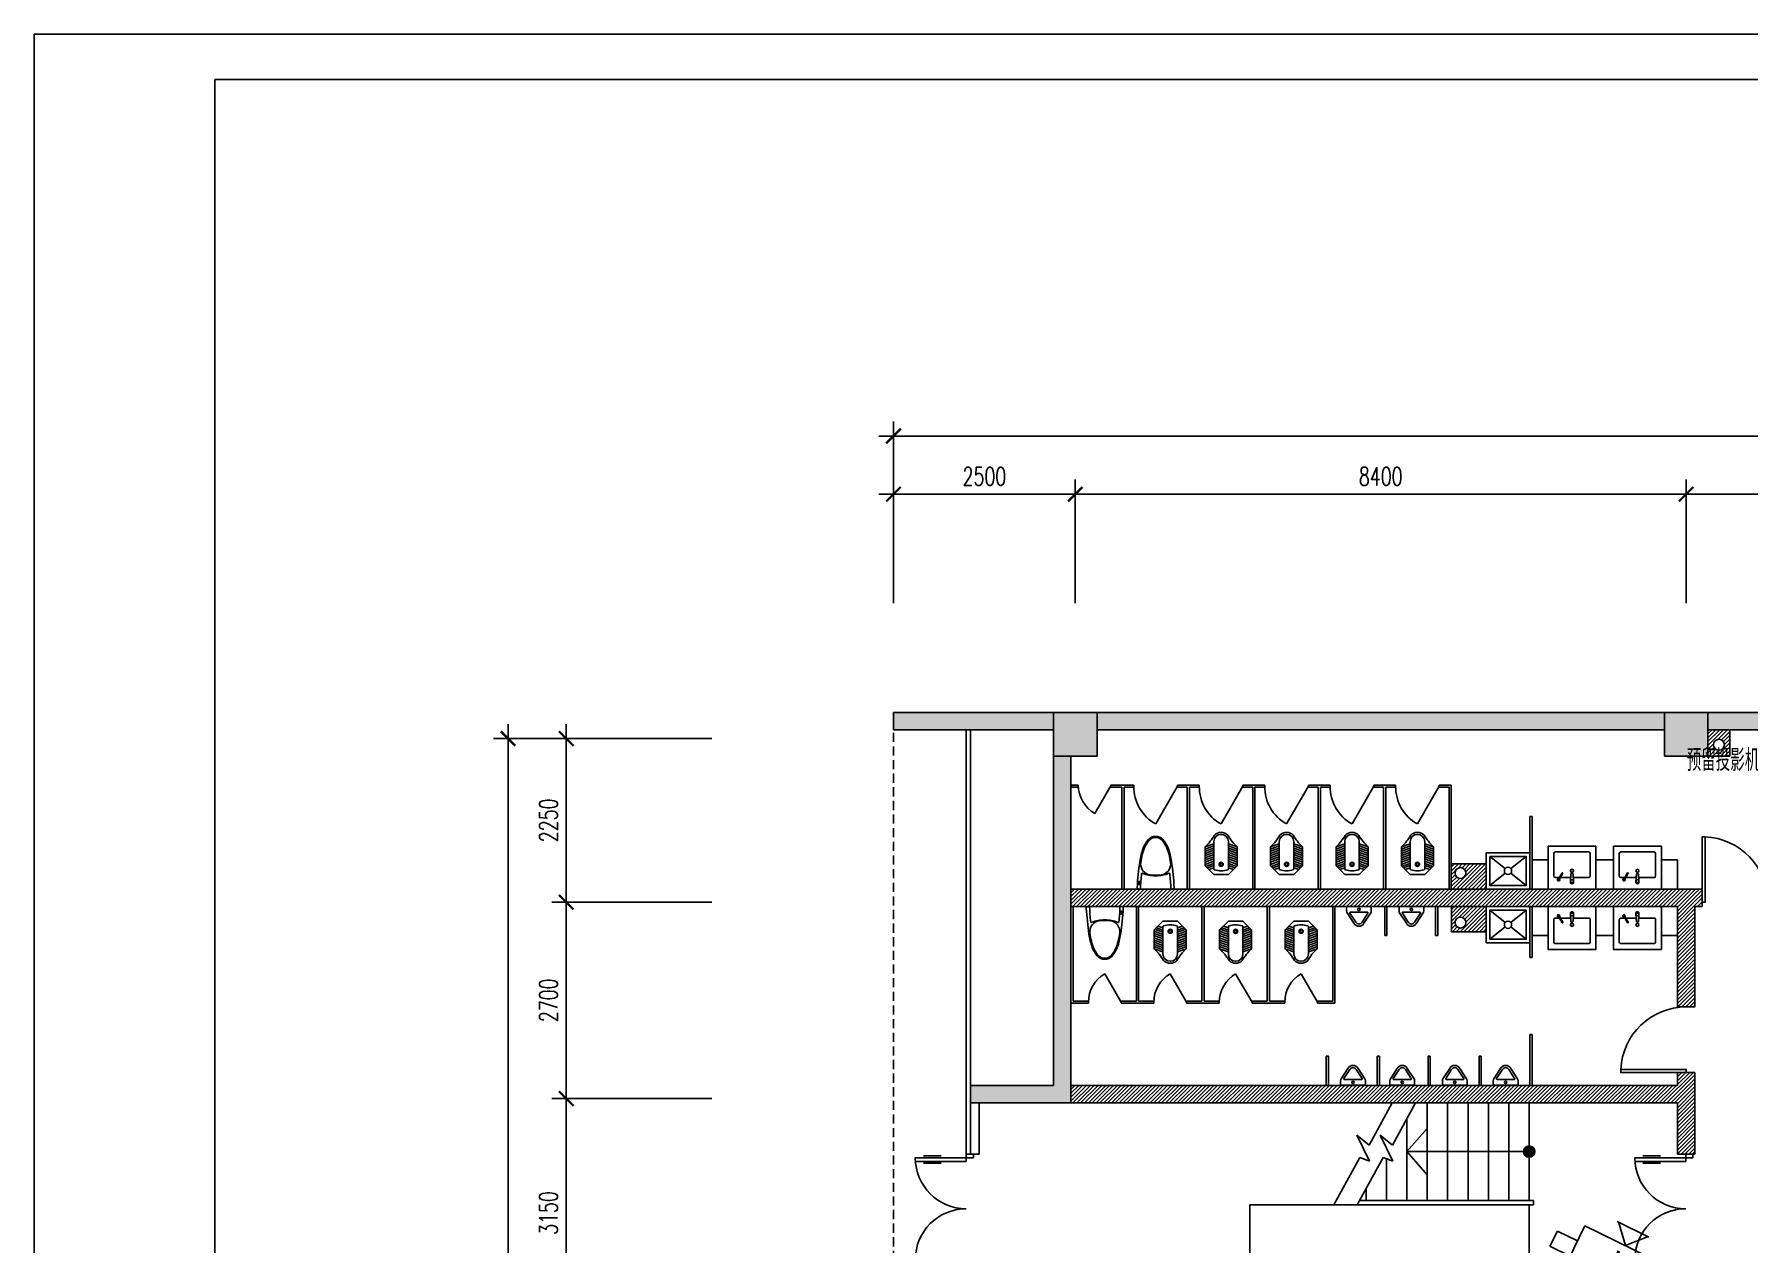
# Model space of a CAD drawing. Extents: x 243000 to 1039751, y -184758 to -16773.
# Drawn here: x 744688 to 768263, y -65600 to -48970 of the extents above; entities that cross this region are included whole.
import ezdxf
from ezdxf.enums import TextEntityAlignment as Align

# ---------------------------------------------------------------- set-up
doc = ezdxf.new("R2010")
doc.units = 0
doc.header["$LTSCALE"] = 1000
doc.header["$MEASUREMENT"] = 0
doc.linetypes.add('HIDDEN2', pattern=[0.1875, 0.125, -0.0625])
doc.layers.get('0').update_dxf_attribs({"linetype": 'CONTINUOUS'})
for name, color, linetype in [('2F-p', 2, 'CONTINUOUS'), ('rd-PDS点', 3, 'CONTINUOUS'), ('WALL', 7, 'CONTINUOUS'), ('Z-TEXT', 7, 'CONTINUOUS'), ('楼梯', 4, 'CONTINUOUS'), ('洁具', 4, 'CONTINUOUS'), ('玻璃线', 5, 'CONTINUOUS'), ('轴线标注', 1, 'CONTINUOUS'), ('门', 3, 'CONTINUOUS')]:
    doc.layers.add(name, color=color, linetype=linetype)
doc.styles.add('DIM_FONT', font='romans.shx', dxfattribs={"width": 0.7, "height": 250, "bigfont": 'hztxt.shx'})
doc.styles.add('rd-1', font='')
doc.styles.add('ROMANS', font='romans.shx', dxfattribs={"width": 0.7, "bigfont": 'hzdxf.shx'})
doc.styles.get('rd-1').set_extended_font_data('SimSun')
pattern_1 = [(45, (514393.506, 22632.404), (-26.5165043, 26.5165043), [])]

# ---------------------------------------------------------------- blocks, each defined once
blk = doc.blocks.new('_fzh')
at = {"layer": 'WALL'}
blk.add_hatch(color=7, dxfattribs=at).paths.add_polyline_path([(0.5, 0.5), (-0.5, 0.5), (-0.5, -0.5), (0.5, -0.5)])
at = {"layer": 'WALL', "color": 7}
blk.add_lwpolyline([(-0.5, -0.5), (0.5, -0.5), (0.5, 0.5), (-0.5, 0.5)], close=True, dxfattribs=at)
blk = doc.blocks.new('_ArchTick')
at = {"color": 0, "linetype": 'ByBlock', "const_width": 0.15}
blk.add_lwpolyline([(-0.5, -0.5), (0.5, 0.5)], dxfattribs=at)
blk = doc.blocks.new('qjjk')
at = {"layer": 'rd-PDS点', "color": 4, "linetype": 'Continuous', "lineweight": -3, "ltscale": 0.0001}
for p, q in [((9508382, 12632673), (9508383, 12633199)), ((9508383, 12633199), (9509319, 12633199)), ((9509319, 12633199), (9509318, 12632672)), ((9508382, 12633024), (9508148, 12633024)), ((9508148, 12633024), (9508148, 12632848)), ((9508148, 12632848), (9508382, 12632848)), ((9509318, 12632672), (9508382, 12632673)), ((9508850, 12632672), (9508685, 12632490)), ((9509016, 12632489), (9508850, 12632672)), ((9508664, 12632484), (9509032, 12632484))]:
    blk.add_line(p, q, dxfattribs=at)
at = {"layer": 'rd-PDS点', "color": 4, "linetype": 'Continuous', "lineweight": -3, "ltscale": 0.0001, "style": 'rd-1', "oblique": 360, "width": 0.7}
blk.add_text('H', height=351, rotation=359.9685, dxfattribs=at).set_placement((9508863, 12632927), align=Align.MIDDLE)
blk = doc.blocks.new('fasdfa')
at = {"color": 4}
for p, q in [((898917, -115831.9), (927877.7, -115831.9)), ((898917, -115831.9), (898917, -136309.2)), ((899892.1, -116075.7), (927634, -116075.7)), ((899892.1, -136065.5), (899892.1, -116075.7))]:
    blk.add_line(p, q, dxfattribs=at)

msp = doc.modelspace()

# ---------------------------------------------------------------- hatches: boundary and pattern name
at = {"layer": 'WALL'}
for points in [[(758703.2, -58293.8), (756503.2, -58293.8), (756503.2, -58533.9), (758703.2, -58533.9)], [(767103.2, -58293.8), (759303.2, -58293.8), (759303.2, -58533.9), (767103.2, -58533.9)], [(775203.2, -58293.9), (767703.2, -58293.8), (767703.2, -58533.9), (775203.2, -58533.9)], [(758943.2, -58893.9), (758703.2, -58893.9), (758703.2, -63423.8), (757563.2, -63423.8), (757563.2, -63663.9), (758943.2, -63663.9), (758943.2, -60723.8), (758943.2, -60723.8)]]:
    msp.add_hatch(color=7, dxfattribs=at).paths.add_polyline_path(points)
h = msp.add_hatch(dxfattribs=at)
h.set_pattern_fill('ANSI31', scale=300, style=0)
h.set_pattern_definition(pattern_1)
h.paths.add_polyline_path([(764653.2, -60378), (764173.2, -60378), (764173.2, -60723.8), (764653.2, -60723.8)])
h.paths.add_polyline_path([(764224.6, -60503, -1), (764374.6, -60503, -1)], flags=16)
h.paths.add_polyline_path([(764174.6, -60963.9), (764174.6, -61309.7), (764653.2, -61309.7), (764653.2, -60963.9)])
h.paths.add_polyline_path([(764224.6, -61184.7, -1), (764374.6, -61184.7, -1)], flags=16)
h = msp.add_hatch(dxfattribs=at)
h.set_pattern_fill('ANSI31', scale=300, style=0)
h.set_pattern_definition(pattern_1)
h.paths.add_polyline_path([(758943.2, -60723.8), (758943.2, -60963.9), (767283.2, -60963.9), (767283.2, -62343.8), (767523.2, -62343.8), (767523.2, -60723.8)])
h = msp.add_hatch(dxfattribs=at)
h.set_pattern_fill('ANSI31', scale=300, style=0)
h.set_pattern_definition(pattern_1)
h.paths.add_polyline_path([(767623.2, -60723.9), (767523.2, -60723.9), (767523.2, -60963.9), (767623.2, -60963.9)])
h = msp.add_hatch(dxfattribs=at)
h.set_pattern_fill('ANSI31', scale=300, style=0)
h.set_pattern_definition([(45, (514393.506, 22632.404), (-26.5165043, 26.5165043), [])])
h.paths.add_polyline_path([(767283.2, -63663.9), (767283.2, -64368.9), (767523.2, -64368.9), (767523.2, -63243.8), (767283.2, -63243.8), (767283.2, -63423.8), (758943.2, -63423.9), (758943.2, -63663.9)])
at = {"layer": '楼梯'}
h = msp.add_hatch(color=7, dxfattribs=at)
edge = h.paths.add_edge_path()
edge.add_arc((765243.1, -64333.9), 78.3, 0, 360)
at = {"layer": '洁具'}
h = msp.add_hatch(dxfattribs=at)
h.set_pattern_fill('ANSI31', scale=300, style=0)
h.set_pattern_definition(pattern_1)
h.paths.add_polyline_path([(767703.2, -58533.9), (767703.2, -58893.9), (768003.2, -58893.9), (768003.2, -58533.9)])
h.paths.add_polyline_path([(767928.2, -58738.9, -1), (767778.2, -58738.9, -1)], flags=16)

# ---------------------------------------------------------------- linework, layer by layer
for p, q in [((756803.2, -64418.9), (757603.2, -64418.9)), ((756805, -64468.9), (757503.2, -64468.9)), ((756915.2, -64393.9), (757157.6, -64393.9)), ((756915.2, -64493.9), (757157.6, -64493.9)), ((757503.2, -64368.9), (757503.2, -64468.9)), ((757503.2, -64368.9), (757603.2, -64368.9)), ((757603.2, -64368.9), (757603.2, -64418.9))]:
    msp.add_line(p, q)
for centre, start, end in [((757503.2, -64418.9), 180, 270), ((757503.2, -65818.9), 90, 180)]:
    msp.add_arc(centre, 700, start, end)
at = {"layer": 'WALL', "color": 7}
for p, q in [((756503.2, -58533.9), (756503.2, -58293.8)), ((783273.2, -58293.9), (756503.2, -58293.8)), ((758703.2, -58533.9), (756503.2, -58533.9)), ((767103.2, -58533.9), (759303.2, -58533.9)), ((775203.2, -58533.9), (767703.2, -58533.9)), ((768003.2, -58893.9), (768003.2, -58533.9)), ((758703.2, -63423.8), (758703.2, -58893.9)), ((758943.2, -60723.8), (758943.2, -58893.9)), ((767703.2, -58893.9), (768003.2, -58893.9)), ((764653.2, -60378), (764173.2, -60378)), ((764173.2, -60378), (764173.2, -60724)), ((764653.2, -60378), (764653.2, -60724)), ((767523.2, -60723.8), (758943.2, -60723.8)), ((758943.2, -63663.9), (758943.2, -60723.8)), ((767523.2, -60723.9), (767623.2, -60723.9)), ((767623.2, -60963.9), (767623.2, -60723.9)), ((767283.2, -60963.9), (758943.2, -60963.9)), ((764174.6, -61309.7), (764174.6, -60963.9)), ((764653.2, -61309.7), (764653.2, -60963.8)), ((767283.2, -62343.8), (767283.2, -60963.9)), ((767523.2, -62343.8), (767523.2, -60963.9)), ((767523.2, -60963.9), (767623.2, -60963.9)), ((764653.2, -61309.7), (764174.6, -61309.7)), ((767283.2, -62343.8), (767523.2, -62343.8)), ((767403.2, -62343.8), (767403.2, -62343.8)), ((767283.2, -63423.8), (767283.2, -63243.8)), ((767283.2, -63243.8), (767523.2, -63243.8)), ((767523.2, -64368.9), (767523.2, -63243.8)), ((758703.2, -63423.8), (757563.2, -63423.8)), ((767283.2, -63423.8), (758943.2, -63423.9)), ((758943.2, -63663.9), (757563.2, -63663.9)), ((758943.2, -63663.9), (767283.2, -63663.9)), ((767283.2, -64368.9), (767283.2, -63663.9)), ((767523.2, -64368.9), (767283.2, -64368.9)), ((767396.8, -64368.9), (767496.8, -64368.9))]:
    msp.add_line(p, q, dxfattribs=at)
at = {"layer": 'WALL', "color": 7, "linetype": 'HIDDEN2'}
msp.add_line((756503.2, -66573.8), (756503.2, -58533.9), dxfattribs=at)
at = {"layer": 'WALL', "color": 7}
for centre in [(767853.2, -58738.9), (764299.6, -60503), (764299.6, -61184.7)]:
    msp.add_circle(centre, 75, dxfattribs=at)
at = {"layer": '楼梯', "color": 7}
for p, q in [((763362.3, -63663.9), (763045.6, -64243.6)), ((763682.3, -63663.9), (763365.6, -64243.6)), ((763563.1, -63882.1), (763563.1, -65003.9)), ((763843.1, -63663.9), (763843.1, -65003.9)), ((764123.1, -63663.9), (764123.1, -65003.9)), ((764403.1, -63663.9), (764403.1, -65003.9)), ((764683.1, -63663.9), (764683.1, -65003.9)), ((764963.1, -63663.9), (764963.1, -65003.9)), ((765243.1, -63663.9), (765243.1, -65003.9)), ((762875.6, -64108.6), (763050.6, -64463.6)), ((763045.6, -64243.6), (762875.6, -64108.6)), ((763195.6, -64108.6), (763370.6, -64463.6)), ((763365.6, -64243.6), (763195.6, -64108.6)), ((763563.1, -64333.9), (763843.1, -64015)), ((765243.1, -64333.9), (763563.1, -64333.9)), ((763563.1, -64333.9), (763843.1, -64652.9)), ((762915.6, -64413.6), (762560.4, -65063.9)), ((763235.6, -64413.6), (762880.4, -65063.9)), ((763050.6, -64463.6), (762915.6, -64413.6)), ((763370.6, -64463.6), (763235.6, -64413.6)), ((763283.1, -64431.2), (763283.1, -65003.9)), ((761403.1, -65063.9), (765303.1, -65063.9)), ((761403.1, -66573.9), (761403.1, -65063.9)), ((762913.2, -65003.9), (765303.1, -65003.9)), ((763003.1, -64839.2), (763003.1, -65003.9)), ((765243.1, -65063.9), (765243.1, -66573.8)), ((765303.1, -65003.9), (765303.1, -65063.9))]:
    msp.add_line(p, q, dxfattribs=at)
msp.add_circle((765243.1, -64333.9), 78.3, dxfattribs=at)
at = {"layer": '洁具', "color": 7}
for p, q in [((758943.2, -60723.8), (758943.2, -59293.8)), ((758943.2, -59293.8), (759044.6, -59293.8)), ((759044.6, -59323.8), (758943.2, -59323.8)), ((759044.6, -59293.8), (759044.6, -59323.8)), ((759494.6, -59293.8), (759269.6, -59683.5)), ((759808.2, -59293.8), (759493.2, -59293.8)), ((759493.2, -59293.8), (759493.2, -59323.8)), ((759493.2, -59293.8), (759493.2, -59323.8)), ((759493.2, -59323.8), (759643.2, -59323.8)), ((759643.2, -60723.8), (759643.2, -59323.8)), ((759673.2, -60723.8), (759673.2, -59323.8)), ((759808.2, -59323.8), (759673.2, -59323.8)), ((759808.2, -59323.8), (759808.2, -59293.8)), ((760408.2, -59308.8), (760108.2, -59828.4)), ((760708.2, -59293.8), (760408.2, -59293.8)), ((760408.2, -59323.8), (760408.2, -59293.8)), ((760543.2, -59323.8), (760408.2, -59323.8)), ((760543.2, -60723.8), (760543.2, -59323.8)), ((760543.2, -60723.8), (760543.2, -59323.8)), ((760573.2, -60723.8), (760573.2, -59323.8)), ((760573.2, -60723.8), (760573.2, -59323.8)), ((760708.2, -59323.8), (760573.2, -59323.8)), ((760708.2, -59323.8), (760708.2, -59293.8)), ((761308.2, -59308.8), (761008.2, -59828.4)), ((761608.2, -59293.8), (761308.2, -59293.8)), ((761308.2, -59323.8), (761308.2, -59293.8)), ((761443.2, -59323.8), (761308.2, -59323.8)), ((761443.2, -60723.8), (761443.2, -59323.8)), ((761473.2, -60723.8), (761473.2, -59323.8)), ((761608.2, -59323.8), (761473.2, -59323.8)), ((761608.2, -59323.8), (761608.2, -59293.8)), ((762208.2, -59308.8), (761908.2, -59828.4)), ((762508.2, -59293.8), (762208.2, -59293.8)), ((762208.2, -59323.8), (762208.2, -59293.8)), ((762343.2, -59323.8), (762208.2, -59323.8)), ((762343.2, -60723.8), (762343.2, -59323.8)), ((762343.2, -60723.8), (762343.2, -59323.8)), ((762373.2, -59293.8), (762373.2, -59293.8)), ((762373.2, -60723.8), (762373.2, -59323.8)), ((762373.2, -60723.8), (762373.2, -59323.8)), ((762508.2, -59323.8), (762373.2, -59323.8)), ((762508.2, -59323.8), (762373.2, -59323.8)), ((762508.2, -59323.8), (762508.2, -59293.8)), ((763108.2, -59308.8), (762808.2, -59828.4)), ((763408.2, -59293.8), (763108.2, -59293.8)), ((763108.2, -59323.8), (763108.2, -59293.8)), ((763243.2, -59323.8), (763108.2, -59323.8)), ((763243.2, -60723.8), (763243.2, -59323.8)), ((763273.2, -60723.8), (763273.2, -59323.8)), ((763408.2, -59323.8), (763273.2, -59323.8)), ((763408.2, -59323.8), (763408.2, -59293.8)), ((763408.2, -59293.8), (763408.2, -59323.8)), ((764008.2, -59308.8), (763708.2, -59828.4)), ((764173.2, -59293.8), (764008.2, -59293.8)), ((764008.2, -59323.8), (764008.2, -59293.8)), ((764143.2, -59323.8), (764008.2, -59323.8)), ((764143.2, -60723.8), (764143.2, -59323.8)), ((764173.2, -59293.8), (764173.2, -60723.8)), ((765253.2, -59724.1), (765253.2, -60723.8)), ((765253.2, -59724.1), (765283.2, -59724.1)), ((765283.2, -59724.1), (765283.2, -60723.8)), ((760788.2, -60143.8), (760908.2, -60099.8)), ((760908.2, -60443.6), (760908.2, -60071.6)), ((761108.2, -60443.6), (761108.2, -60071.6)), ((761228.2, -60143.8), (761108.2, -60099.8)), ((761688.2, -60143.8), (761808.2, -60099.8)), ((761808.2, -60443.6), (761808.2, -60071.6)), ((762008.2, -60443.6), (762008.2, -60071.6)), ((762128.2, -60143.8), (762008.2, -60099.8)), ((762588.2, -60143.8), (762708.2, -60099.8)), ((762708.2, -60443.6), (762708.2, -60071.6)), ((762908.2, -60443.6), (762908.2, -60071.6)), ((763028.2, -60143.8), (762908.2, -60099.8)), ((763488.2, -60143.8), (763608.2, -60099.8)), ((763608.2, -60443.6), (763608.2, -60071.6)), ((763808.2, -60443.6), (763808.2, -60071.6)), ((763928.2, -60143.8), (763808.2, -60099.8)), ((760788.2, -60173.8), (760908.2, -60129.8)), ((760788.2, -60403.8), (760788.2, -60143.8)), ((760788.2, -60203.8), (760908.2, -60159.8)), ((760788.2, -60233.8), (760908.2, -60189.8)), ((760788.2, -60263.8), (760908.2, -60219.8)), ((760788.2, -60293.8), (760908.2, -60249.8)), ((760788.2, -60323.8), (760908.2, -60279.8)), ((760788.2, -60353.8), (760908.2, -60309.8)), ((760788.2, -60383.8), (760908.2, -60339.8)), ((761228.2, -60173.8), (761108.2, -60129.8)), ((761228.2, -60203.8), (761108.2, -60159.8)), ((761228.2, -60233.8), (761108.2, -60189.8)), ((761228.2, -60263.8), (761108.2, -60219.8)), ((761228.2, -60293.8), (761108.2, -60249.8)), ((761228.2, -60323.8), (761108.2, -60279.8)), ((761228.2, -60353.8), (761108.2, -60309.8)), ((761228.2, -60383.8), (761108.2, -60339.8)), ((761228.2, -60403.8), (761228.2, -60143.8)), ((761688.2, -60173.8), (761808.2, -60129.8)), ((761688.2, -60403.8), (761688.2, -60143.8)), ((761688.2, -60203.8), (761808.2, -60159.8)), ((761688.2, -60233.8), (761808.2, -60189.8)), ((761688.2, -60263.8), (761808.2, -60219.8)), ((761688.2, -60293.8), (761808.2, -60249.8)), ((761688.2, -60323.8), (761808.2, -60279.8)), ((761688.2, -60353.8), (761808.2, -60309.8)), ((761688.2, -60383.8), (761808.2, -60339.8)), ((762128.2, -60173.8), (762008.2, -60129.8)), ((762128.2, -60203.8), (762008.2, -60159.8)), ((762128.2, -60233.8), (762008.2, -60189.8)), ((762128.2, -60263.8), (762008.2, -60219.8)), ((762128.2, -60293.8), (762008.2, -60249.8)), ((762128.2, -60323.8), (762008.2, -60279.8)), ((762128.2, -60353.8), (762008.2, -60309.8)), ((762128.2, -60383.8), (762008.2, -60339.8)), ((762128.2, -60403.8), (762128.2, -60143.8)), ((762588.2, -60173.8), (762708.2, -60129.8)), ((762588.2, -60403.8), (762588.2, -60143.8)), ((762588.2, -60203.8), (762708.2, -60159.8)), ((762588.2, -60233.8), (762708.2, -60189.8)), ((762588.2, -60263.8), (762708.2, -60219.8)), ((762588.2, -60293.8), (762708.2, -60249.8)), ((762588.2, -60323.8), (762708.2, -60279.8)), ((762588.2, -60353.8), (762708.2, -60309.8)), ((762588.2, -60383.8), (762708.2, -60339.8)), ((763028.2, -60173.8), (762908.2, -60129.8)), ((763028.2, -60203.8), (762908.2, -60159.8)), ((763028.2, -60233.8), (762908.2, -60189.8)), ((763028.2, -60263.8), (762908.2, -60219.8)), ((763028.2, -60293.8), (762908.2, -60249.8)), ((763028.2, -60323.8), (762908.2, -60279.8)), ((763028.2, -60353.8), (762908.2, -60309.8)), ((763028.2, -60383.8), (762908.2, -60339.8)), ((763028.2, -60403.8), (763028.2, -60143.8)), ((763488.2, -60173.8), (763608.2, -60129.8)), ((763488.2, -60403.8), (763488.2, -60143.8)), ((763488.2, -60203.8), (763608.2, -60159.8)), ((763488.2, -60233.8), (763608.2, -60189.8)), ((763488.2, -60263.8), (763608.2, -60219.8)), ((763488.2, -60293.8), (763608.2, -60249.8)), ((763488.2, -60323.8), (763608.2, -60279.8)), ((763488.2, -60353.8), (763608.2, -60309.8)), ((763488.2, -60383.8), (763608.2, -60339.8)), ((763928.2, -60173.8), (763808.2, -60129.8)), ((763928.2, -60203.8), (763808.2, -60159.8)), ((763928.2, -60233.8), (763808.2, -60189.8)), ((763928.2, -60263.8), (763808.2, -60219.8)), ((763928.2, -60293.8), (763808.2, -60249.8)), ((763928.2, -60323.8), (763808.2, -60279.8)), ((763928.2, -60353.8), (763808.2, -60309.8)), ((763928.2, -60383.8), (763808.2, -60339.8)), ((763928.2, -60403.8), (763928.2, -60143.8)), ((764914.1, -60442.7), (764703.2, -60274)), ((765203.2, -60274), (764992.2, -60442.7)), ((765283.2, -60123.8), (765283.2, -60723.8)), ((765503.2, -60323.8), (765283.2, -60323.8)), ((765503.2, -60723.8), (765503.2, -60133.8)), ((765503.2, -60133.8), (766163.2, -60133.8)), ((765583.2, -60543.8), (765583.2, -60233.8)), ((765603.2, -60213.8), (766063.2, -60213.8)), ((766083.2, -60233.8), (766083.2, -60543.8)), ((766163.2, -60133.8), (766163.2, -60723.8)), ((766403.2, -60323.8), (766163.2, -60323.8)), ((766403.2, -60723.8), (766403.2, -60133.8)), ((766403.2, -60133.8), (767063.2, -60133.8)), ((766483.2, -60543.8), (766483.2, -60233.8)), ((766503.2, -60213.8), (766963.2, -60213.8)), ((766983.2, -60233.8), (766983.2, -60543.8)), ((767063.2, -60133.8), (767063.2, -60723.8)), ((767283.2, -60323.8), (767063.2, -60323.8)), ((767283.2, -60723.8), (767283.2, -60323.8)), ((760908.2, -60523.8), (760788.2, -60403.8)), ((760795.5, -60411.2), (760908.2, -60369.8)), ((760817.4, -60433.1), (760908.2, -60399.8)), ((760839.4, -60455), (760908.2, -60429.8)), ((761108.2, -60523.8), (760908.2, -60523.8)), ((761220.9, -60411.2), (761108.2, -60369.8)), ((761198.9, -60433.1), (761108.2, -60399.8)), ((761108.2, -60523.8), (761228.2, -60403.8)), ((761177, -60455), (761108.2, -60429.8)), ((761808.2, -60523.8), (761688.2, -60403.8)), ((761695.5, -60411.2), (761808.2, -60369.8)), ((761717.4, -60433.1), (761808.2, -60399.8)), ((761739.4, -60455), (761808.2, -60429.8)), ((762008.2, -60523.8), (761808.2, -60523.8)), ((762120.9, -60411.2), (762008.2, -60369.8)), ((762098.9, -60433.1), (762008.2, -60399.8)), ((762008.2, -60523.8), (762128.2, -60403.8)), ((762077, -60455), (762008.2, -60429.8)), ((762708.2, -60523.8), (762588.2, -60403.8)), ((762595.5, -60411.2), (762708.2, -60369.8)), ((762617.4, -60433.1), (762708.2, -60399.8)), ((762639.4, -60455), (762708.2, -60429.8)), ((762908.2, -60523.8), (762708.2, -60523.8)), ((763020.9, -60411.2), (762908.2, -60369.8)), ((762998.9, -60433.1), (762908.2, -60399.8)), ((762908.2, -60523.8), (763028.2, -60403.8)), ((762977, -60455), (762908.2, -60429.8)), ((763608.2, -60523.8), (763488.2, -60403.8)), ((763495.5, -60411.2), (763608.2, -60369.8)), ((763517.4, -60433.1), (763608.2, -60399.8)), ((763539.4, -60455), (763608.2, -60429.8)), ((763808.2, -60523.8), (763608.2, -60523.8)), ((763920.9, -60411.2), (763808.2, -60369.8)), ((763898.9, -60433.1), (763808.2, -60399.8)), ((763808.2, -60523.8), (763928.2, -60403.8)), ((763877, -60455), (763808.2, -60429.8)), ((764914.1, -60505.2), (764703.2, -60674)), ((765203.2, -60674), (764992.2, -60505.2)), ((765815.9, -60563.8), (765603.2, -60563.8)), ((765696.8, -60502), (765648.3, -60585.2)), ((765705.5, -60507), (765657, -60590.3)), ((765818.6, -60515.9), (765812.2, -60629.8)), ((765848.6, -60516), (765854.1, -60629.9)), ((766063.2, -60563.8), (765850.9, -60563.8)), ((766715.9, -60563.8), (766503.2, -60563.8)), ((766596.8, -60502), (766548.3, -60585.2)), ((766605.5, -60507), (766557, -60590.3)), ((766718.6, -60515.9), (766712.2, -60629.8)), ((766748.6, -60516), (766754.1, -60629.9)), ((766963.2, -60563.8), (766750.9, -60563.8)), ((759877.2, -60617.5), (759873.6, -60661.3)), ((759873.6, -60661.3), (759890.1, -60662.9)), ((759875.3, -60723.8), (760341, -60723.8)), ((759894.3, -60618.8), (759877.2, -60617.5)), ((759890.1, -60662.9), (759894.3, -60618.8)), ((759894.8, -60653.3), (759891.2, -60653)), ((759894.3, -60618.8), (759897.7, -60618.4)), ((759897.7, -60618.4), (759894.8, -60653.3)), ((766163.2, -60723.8), (765503.2, -60723.8)), ((765813.2, -60613.9), (765814.4, -60629.8)), ((765836.9, -60643.8), (765829.3, -60643.7)), ((765851.9, -60630), (765853.2, -60614)), ((767063.2, -60723.8), (766403.2, -60723.8)), ((766713.2, -60613.9), (766714.4, -60629.8)), ((766736.9, -60643.8), (766729.3, -60643.7)), ((766751.9, -60630), (766753.2, -60614)), ((758973.2, -60963.9), (758973.2, -62263.9)), ((759641, -60963.9), (759175.3, -60963.9)), ((759618.6, -61069.3), (759621.5, -61034.5)), ((759621.5, -61034.5), (759625.2, -61034.8)), ((759626.3, -61024.9), (759622.1, -61068.9)), ((759642.7, -61026.4), (759626.3, -61024.9)), ((759639.1, -61070.3), (759642.7, -61026.4)), ((759843.2, -60963.9), (759843.2, -62263.9)), ((759873.2, -60963.9), (759873.2, -62263.9)), ((760743.2, -60963.9), (760743.2, -62263.9)), ((760743.2, -60963.9), (760743.2, -62263.9)), ((760773.2, -60963.9), (760773.2, -62263.9)), ((760773.2, -60963.9), (760773.2, -62263.9)), ((761643.2, -60963.9), (761643.2, -62263.9)), ((761673.2, -60963.9), (761673.2, -62263.9)), ((762543.2, -60963.9), (762543.2, -62263.9)), ((762543.2, -60963.9), (762543.2, -62263.9)), ((762573.2, -60963.9), (762573.2, -62263.9)), ((762573.2, -60963.9), (762573.2, -62293.9)), ((762733.2, -61025.1), (762733.2, -60963.9)), ((762733.2, -60963.9), (763073.2, -60963.9)), ((762741.3, -61052.4), (762833.9, -61194.5)), ((762779, -61055.4), (762859.9, -61179.5)), ((762787.4, -61039.9), (763019, -61039.9)), ((762946.5, -61179.5), (763027.3, -61055.4)), ((762972.5, -61194.5), (763065.1, -61052.4)), ((763073.2, -61025.1), (763073.2, -60963.9)), ((763454.5, -61025.1), (763454.5, -60963.9)), ((763454.5, -60963.9), (763794.5, -60963.9)), ((763462.6, -61052.4), (763555.2, -61194.5)), ((763500.3, -61055.4), (763581.2, -61179.5)), ((763508.7, -61039.9), (763740.3, -61039.9)), ((763667.8, -61179.5), (763748.7, -61055.4)), ((763693.8, -61194.5), (763786.4, -61052.4)), ((763794.5, -61025.1), (763794.5, -60963.9)), ((764914.1, -61182.5), (764703.2, -61013.8)), ((765203.2, -61013.8), (764992.2, -61182.5)), ((765253.2, -61663.6), (765253.2, -60963.9)), ((765283.2, -61563.9), (765283.2, -60963.9)), ((765283.2, -61663.6), (765283.2, -60963.9)), ((766163.2, -60963.9), (765503.2, -60963.9)), ((765818.6, -61171.8), (765812.2, -61058)), ((765813.2, -61073.9), (765814.4, -61057.9)), ((765836.9, -61044), (765829.3, -61044)), ((765848.6, -61171.7), (765854.1, -61057.8)), ((765851.9, -61057.8), (765853.2, -61073.7)), ((767063.2, -60963.9), (766403.2, -60963.9)), ((766718.6, -61171.8), (766712.2, -61058)), ((766713.2, -61073.9), (766714.4, -61057.9)), ((766736.9, -61044), (766729.3, -61044)), ((766748.6, -61171.7), (766754.1, -61057.8)), ((766751.9, -61057.8), (766753.2, -61073.7)), ((767283.2, -60963.9), (767283.2, -61563.9)), ((759622.1, -61068.9), (759618.6, -61069.3)), ((759622.1, -61068.9), (759639.1, -61070.3)), ((760208.2, -61163.9), (760088.2, -61283.9)), ((760088.2, -61283.9), (760088.2, -61543.9)), ((760095.5, -61276.6), (760208.2, -61318)), ((760117.4, -61254.7), (760208.2, -61288)), ((760139.4, -61232.7), (760208.2, -61258)), ((760408.2, -61163.9), (760208.2, -61163.9)), ((760208.2, -61244.1), (760208.2, -61616.1)), ((760408.2, -61163.9), (760528.2, -61283.9)), ((760477, -61232.7), (760408.2, -61258)), ((760408.2, -61244.1), (760408.2, -61616.1)), ((760498.9, -61254.7), (760408.2, -61288)), ((760520.9, -61276.6), (760408.2, -61318)), ((760528.2, -61283.9), (760528.2, -61543.9)), ((761108.2, -61163.9), (760988.2, -61283.9)), ((760988.2, -61283.9), (760988.2, -61543.9)), ((760995.5, -61276.6), (761108.2, -61318)), ((761017.4, -61254.7), (761108.2, -61288)), ((761039.4, -61232.7), (761108.2, -61258)), ((761308.2, -61163.9), (761108.2, -61163.9)), ((761108.2, -61244.1), (761108.2, -61616.1)), ((761308.2, -61163.9), (761428.2, -61283.9)), ((761377, -61232.7), (761308.2, -61258)), ((761308.2, -61244.1), (761308.2, -61616.1)), ((761398.9, -61254.7), (761308.2, -61288)), ((761420.9, -61276.6), (761308.2, -61318)), ((761428.2, -61283.9), (761428.2, -61543.9)), ((762008.2, -61163.9), (761888.2, -61283.9)), ((761888.2, -61283.9), (761888.2, -61543.9)), ((761895.5, -61276.6), (762008.2, -61318)), ((761917.4, -61254.7), (762008.2, -61288)), ((761939.4, -61232.7), (762008.2, -61258)), ((762208.2, -61163.9), (762008.2, -61163.9)), ((762008.2, -61244.1), (762008.2, -61616.1)), ((762208.2, -61163.9), (762328.2, -61283.9)), ((762277, -61232.7), (762208.2, -61258)), ((762208.2, -61244.1), (762208.2, -61616.1)), ((762298.9, -61254.7), (762208.2, -61288)), ((762320.9, -61276.6), (762208.2, -61318)), ((762328.2, -61283.9), (762328.2, -61543.9)), ((764914.1, -61245), (764703.2, -61413.8)), ((765203.2, -61413.8), (764992.2, -61245)), ((765696.8, -61185.8), (765648.3, -61102.5)), ((765705.5, -61180.7), (765657, -61097.5)), ((766596.8, -61185.8), (766548.3, -61102.5)), ((766605.5, -61180.7), (766557, -61097.5)), ((760088.2, -61303.9), (760208.2, -61348)), ((760088.2, -61333.9), (760208.2, -61378)), ((760088.2, -61363.9), (760208.2, -61408)), ((760088.2, -61393.9), (760208.2, -61438)), ((760088.2, -61423.9), (760208.2, -61468)), ((760088.2, -61453.9), (760208.2, -61498)), ((760088.2, -61483.9), (760208.2, -61528)), ((760088.2, -61513.9), (760208.2, -61558)), ((760528.2, -61303.9), (760408.2, -61348)), ((760528.2, -61333.9), (760408.2, -61378)), ((760528.2, -61363.9), (760408.2, -61408)), ((760528.2, -61393.9), (760408.2, -61438)), ((760528.2, -61423.9), (760408.2, -61468)), ((760528.2, -61453.9), (760408.2, -61498)), ((760528.2, -61483.9), (760408.2, -61528)), ((760528.2, -61513.9), (760408.2, -61558)), ((760988.2, -61303.9), (761108.2, -61348)), ((760988.2, -61333.9), (761108.2, -61378)), ((760988.2, -61363.9), (761108.2, -61408)), ((760988.2, -61393.9), (761108.2, -61438)), ((760988.2, -61423.9), (761108.2, -61468)), ((760988.2, -61453.9), (761108.2, -61498)), ((760988.2, -61483.9), (761108.2, -61528)), ((760988.2, -61513.9), (761108.2, -61558)), ((761428.2, -61303.9), (761308.2, -61348)), ((761428.2, -61333.9), (761308.2, -61378)), ((761428.2, -61363.9), (761308.2, -61408)), ((761428.2, -61393.9), (761308.2, -61438)), ((761428.2, -61423.9), (761308.2, -61468)), ((761428.2, -61453.9), (761308.2, -61498)), ((761428.2, -61483.9), (761308.2, -61528)), ((761428.2, -61513.9), (761308.2, -61558)), ((761888.2, -61303.9), (762008.2, -61348)), ((761888.2, -61333.9), (762008.2, -61378)), ((761888.2, -61363.9), (762008.2, -61408)), ((761888.2, -61393.9), (762008.2, -61438)), ((761888.2, -61423.9), (762008.2, -61468)), ((761888.2, -61453.9), (762008.2, -61498)), ((761888.2, -61483.9), (762008.2, -61528)), ((761888.2, -61513.9), (762008.2, -61558)), ((762328.2, -61303.9), (762208.2, -61348)), ((762328.2, -61333.9), (762208.2, -61378)), ((762328.2, -61363.9), (762208.2, -61408)), ((762328.2, -61393.9), (762208.2, -61438)), ((762328.2, -61423.9), (762208.2, -61468)), ((762328.2, -61453.9), (762208.2, -61498)), ((762328.2, -61483.9), (762208.2, -61528)), ((762328.2, -61513.9), (762208.2, -61558)), ((763288.2, -61363.9), (763258.2, -61363.9)), ((763988.2, -61363.9), (763958.2, -61363.9)), ((765503.2, -61363.9), (765283.2, -61363.9)), ((766403.2, -61363.9), (766163.2, -61363.9)), ((767283.2, -61363.9), (767063.2, -61363.9)), ((760088.2, -61543.9), (760208.2, -61588)), ((760528.2, -61543.9), (760408.2, -61588)), ((760988.2, -61543.9), (761108.2, -61588)), ((761428.2, -61543.9), (761308.2, -61588)), ((761888.2, -61543.9), (762008.2, -61588)), ((762328.2, -61543.9), (762208.2, -61588)), ((765253.2, -61663.6), (765283.2, -61663.6)), ((759633.2, -62278.9), (759408.2, -61889.2)), ((760533.2, -62278.9), (760308.2, -61889.2)), ((761433.2, -62278.9), (761208.2, -61889.2)), ((762333.2, -62278.9), (762108.2, -61889.2)), ((758943.2, -62293.9), (759183.2, -62293.9)), ((758973.2, -62263.9), (759183.2, -62263.9)), ((759183.2, -62263.9), (759183.2, -62293.9)), ((759633.2, -62263.9), (759843.2, -62263.9)), ((759633.2, -62263.9), (759633.2, -62293.9)), ((759633.2, -62293.9), (760083.2, -62293.9)), ((759873.2, -62263.9), (760083.2, -62263.9)), ((760083.2, -62263.9), (760083.2, -62293.9)), ((760533.2, -62263.9), (760743.2, -62263.9)), ((760533.2, -62263.9), (760533.2, -62293.9)), ((760533.2, -62293.9), (760773.2, -62293.9)), ((760743.2, -62293.9), (760743.2, -62293.9)), ((760743.2, -62293.9), (760983.2, -62293.9)), ((760773.2, -62263.9), (760983.2, -62263.9)), ((760983.2, -62263.9), (760983.2, -62293.9)), ((761433.2, -62263.9), (761643.2, -62263.9)), ((761433.2, -62263.9), (761433.2, -62293.9)), ((761433.2, -62293.9), (761883.2, -62293.9)), ((761673.2, -62263.9), (761883.2, -62263.9)), ((761883.2, -62263.9), (761883.2, -62293.9)), ((762333.2, -62263.9), (762543.2, -62263.9)), ((762333.2, -62263.9), (762333.2, -62293.9)), ((762333.2, -62293.9), (762573.2, -62293.9)), ((765253.2, -63423.8), (765253.2, -62724.1)), ((765283.2, -62724.1), (765253.2, -62724.1)), ((765283.2, -63423.8), (765283.2, -62724.1)), ((762454.4, -63419.6), (762454.4, -63019.6)), ((762484.4, -63019.6), (762454.4, -63019.6)), ((762484.4, -63419.6), (762484.4, -63019.6)), ((763154.4, -63419.6), (763154.4, -63019.6)), ((763184.4, -63019.6), (763154.4, -63019.6)), ((763184.4, -63419.6), (763184.4, -63019.6)), ((763854.4, -63419.6), (763854.4, -63019.6)), ((763884.4, -63019.6), (763854.4, -63019.6)), ((763884.4, -63419.6), (763884.4, -63019.6)), ((764554.4, -63419.6), (764554.4, -63019.6)), ((764584.4, -63019.6), (764554.4, -63019.6)), ((764584.4, -63419.6), (764584.4, -63019.6)), ((762651.8, -63358.5), (762651.8, -63419.6)), ((762659.9, -63331.2), (762752.5, -63189)), ((762697.6, -63328.1), (762778.5, -63204)), ((762706, -63343.6), (762937.6, -63343.6)), ((762865.1, -63204), (762946, -63328.1)), ((762891.1, -63189), (762983.7, -63331.2)), ((762991.8, -63358.5), (762991.8, -63419.6)), ((763329.4, -63358.5), (763329.4, -63419.6)), ((763337.5, -63331.2), (763430.1, -63189)), ((763375.2, -63328.1), (763456.1, -63204)), ((763383.6, -63343.6), (763615.2, -63343.6)), ((763542.7, -63204), (763623.5, -63328.1)), ((763568.6, -63189), (763661.3, -63331.2)), ((763669.4, -63358.5), (763669.4, -63419.6)), ((764050.7, -63358.5), (764050.7, -63419.6)), ((764058.8, -63331.2), (764151.4, -63189)), ((764096.5, -63328.1), (764177.4, -63204)), ((764104.9, -63343.6), (764336.5, -63343.6)), ((764264, -63204), (764344.8, -63328.1)), ((764290, -63189), (764382.6, -63331.2)), ((764390.7, -63358.5), (764390.7, -63419.6)), ((764750.7, -63358.5), (764750.7, -63419.6)), ((764758.8, -63331.2), (764851.4, -63189)), ((764796.5, -63328.1), (764877.4, -63204)), ((764804.9, -63343.6), (765036.5, -63343.6)), ((764964, -63204), (765044.8, -63328.1)), ((764990, -63189), (765082.6, -63331.2)), ((765090.7, -63358.5), (765090.7, -63419.6)), ((762651.8, -63419.6), (762991.8, -63419.6)), ((763329.4, -63419.6), (763669.4, -63419.6)), ((764050.7, -63419.6), (764390.7, -63419.6)), ((764750.7, -63419.6), (765090.7, -63419.6)), ((765253.2, -63423.8), (765283.2, -63423.8))]:
    msp.add_line(p, q, dxfattribs=at)
for points in [[(764653.2, -60224), (764653.2, -60724), (765253.2, -60724), (765253.2, -60224)], [(764703.2, -60274), (764703.2, -60674), (765203.2, -60674), (765203.2, -60274)], [(764653.2, -61463.8), (764653.2, -60963.8), (765253.2, -60963.8), (765253.2, -61463.8)], [(764703.2, -61413.8), (764703.2, -61013.8), (765203.2, -61013.8), (765203.2, -61413.8)]]:
    msp.add_lwpolyline(points, close=True, dxfattribs=at)
for points in [[(765853.2, -60614, -0.105461), (765851.7, -60621.1, -0.1011103), (765847.3, -60627.1, -0.0955099), (765840.9, -60631.1, -0.091895), (765833.2, -60632.5, -0.091895), (765825.4, -60631, -0.0955099), (765819, -60627, -0.1011103), (765814.7, -60620.9, -0.105461), (765813.2, -60613.9, -0.105461), (765814.8, -60606.9, -0.1011103), (765819.1, -60600.8, -0.0955099), (765825.6, -60596.8, -0.091895), (765833.3, -60595.4, -0.091895), (765841, -60596.9, -0.0955099), (765847.4, -60600.9, -0.1011103), (765851.8, -60607, -0.105461)], [(766753.2, -60614, -0.105461), (766751.7, -60621.1, -0.1011103), (766747.3, -60627.1, -0.0955099), (766740.9, -60631.1, -0.091895), (766733.2, -60632.5, -0.091895), (766725.4, -60631, -0.0955099), (766719, -60627, -0.1011103), (766714.7, -60620.9, -0.105461), (766713.2, -60613.9, -0.105461), (766714.8, -60606.9, -0.1011103), (766719.1, -60600.8, -0.0955099), (766725.6, -60596.8, -0.091895), (766733.3, -60595.4, -0.091895), (766741, -60596.9, -0.0955099), (766747.4, -60600.9, -0.1011103), (766751.8, -60607, -0.105461)], [(765853.2, -61073.7, 0.105461), (765851.7, -61066.7, 0.1011103), (765847.3, -61060.6, 0.0955099), (765840.9, -61056.7, 0.091895), (765833.2, -61055.3, 0.091895), (765825.4, -61056.7, 0.0955099), (765819, -61060.7, 0.1011103), (765814.7, -61066.8, 0.105461), (765813.2, -61073.9, 0.105461), (765814.8, -61080.9, 0.1011103), (765819.1, -61087, 0.0955099), (765825.6, -61090.9, 0.091895), (765833.3, -61092.3, 0.091895), (765841, -61090.9, 0.0955099), (765847.4, -61086.8, 0.1011103), (765851.8, -61080.7, 0.105461)], [(766753.2, -61073.7, 0.105461), (766751.7, -61066.7, 0.1011103), (766747.3, -61060.6, 0.0955099), (766740.9, -61056.7, 0.091895), (766733.2, -61055.3, 0.091895), (766725.4, -61056.7, 0.0955099), (766719, -61060.7, 0.1011103), (766714.7, -61066.8, 0.105461), (766713.2, -61073.9, 0.105461), (766714.8, -61080.9, 0.1011103), (766719.1, -61087, 0.0955099), (766725.6, -61090.9, 0.091895), (766733.3, -61092.3, 0.091895), (766741, -61090.9, 0.0955099), (766747.4, -61086.8, 0.1011103), (766751.8, -61080.7, 0.105461)]]:
    msp.add_lwpolyline(points, format="xyb", close=True, dxfattribs=at)
for points in [[(763258.2, -60963.9), (763258.2, -61363.9)], [(763288.2, -60963.9), (763288.2, -61363.9)], [(763958.2, -60963.9), (763958.2, -61363.9)], [(763988.2, -60963.9), (763988.2, -61363.9)], [(765503.2, -60963.9), (765503.2, -61553.9), (766163.2, -61553.9), (766163.2, -60963.9)], [(766403.2, -60963.9), (766403.2, -61553.9), (767063.2, -61553.9), (767063.2, -60963.9)]]:
    msp.add_lwpolyline(points, dxfattribs=at)
for points in [[(765815.9, -61123.9), (765603.2, -61123.9, 0.4142136), (765583.2, -61143.9), (765583.2, -61453.9, 0.4142136), (765603.2, -61473.9), (766063.2, -61473.9, 0.4142136), (766083.2, -61453.9), (766083.2, -61143.9, 0.4142136), (766063.2, -61123.9), (765850.9, -61123.9)], [(766715.9, -61123.9), (766503.2, -61123.9, 0.4142136), (766483.2, -61143.9), (766483.2, -61453.9, 0.4142136), (766503.2, -61473.9), (766963.2, -61473.9, 0.4142136), (766983.2, -61453.9), (766983.2, -61143.9, 0.4142136), (766963.2, -61123.9), (766750.9, -61123.9)]]:
    msp.add_lwpolyline(points, format="xyb", dxfattribs=at)
for centre, radius in [((761008.2, -60382.7), 29), ((761008.2, -60382.7), 19), ((761908.2, -60382.7), 29), ((761908.2, -60382.7), 19), ((762808.2, -60382.7), 29), ((762808.2, -60382.7), 19), ((763708.2, -60382.7), 29), ((763708.2, -60382.7), 19), ((764953.2, -60474), 50), ((765648.3, -60595.2), 10), ((765833.2, -60472.9), 21.3), ((766548.3, -60595.2), 10), ((766733.2, -60472.9), 21.3), ((762903.2, -61001.9), 17.7), ((763624.5, -61001.9), 17.7), ((760308.2, -61305), 29), ((760308.2, -61305), 19), ((761208.2, -61305), 29), ((761208.2, -61305), 19), ((762108.2, -61305), 29), ((762108.2, -61305), 19), ((764953.2, -61213.8), 50), ((765648.3, -61092.5), 10), ((765833.2, -61214.9), 21.3), ((766548.3, -61092.5), 10), ((766733.2, -61214.9), 21.3), ((762821.8, -63381.6), 17.7), ((763499.4, -63381.6), 17.7), ((764220.7, -63381.6), 17.7), ((764920.7, -63381.6), 17.7)]:
    msp.add_circle(centre, radius, dxfattribs=at)
for centre, radius, start, end in [((759494.6, -59293.8), 450, 180, 240), ((760390.4, -59319.1), 582.3, 178.9911, 241.0089), ((761290.4, -59319.1), 582.3, 178.9911, 241.0089), ((762190.4, -59319.1), 582.3, 178.9911, 241.0089), ((763090.4, -59319.1), 582.3, 178.9911, 241.0089), ((763990.4, -59319.1), 582.3, 178.9911, 241.0089), ((760366.7, -60343), 467, 140.06528, 157.18273), ((760318, -60312.2), 397.9, 139.24925, 154.59148), ((760099.6, -60119.3), 118.6, 86.35514, 140.06528), ((760107.7, -60136.4), 123.9, 90.36817, 137.36339), ((760108.6, -60136.4), 123.9, 42.64184, 90.79027), ((760116.4, -60119.9), 119.3, 40.0139, 94.45772), ((759898.4, -60312.2), 397.9, 25.40852, 40.75075), ((759849.6, -60343), 467, 22.81727, 39.93472), ((760282.9, -59609.2), 735.6, 313.37997, 329.61621), ((761008.2, -60071.6), 100, 0, 180), ((761008.2, -60071.6), 128, 44.90303, 135.09697), ((761733.4, -59609.2), 735.6, 210.38379, 226.62003), ((761182.9, -59609.2), 735.6, 313.37997, 329.61621), ((761908.2, -60071.6), 100, 0, 180), ((761908.2, -60071.6), 128, 44.90303, 135.09697), ((762633.4, -59609.2), 735.6, 210.38379, 226.62003), ((762082.9, -59609.2), 735.6, 313.37997, 329.61621), ((762808.2, -60071.6), 100, 0, 180), ((762808.2, -60071.6), 128, 44.90303, 135.09697), ((763533.4, -59609.2), 735.6, 210.38379, 226.62003), ((762982.9, -59609.2), 735.6, 313.37997, 329.61621), ((763708.2, -60071.6), 100, 0, 180), ((763708.2, -60071.6), 128, 44.90303, 135.09697), ((764433.4, -59609.2), 735.6, 210.38379, 226.62003), ((764275.2, -60986.2), 4430.8, 171.69158, 176.30215), ((760871.9, -60489.4), 991.4, 160.70677, 171.67806), ((760798.7, -60473.2), 903.2, 158.45308, 172.8162), ((759417.7, -60473.2), 903.2, 7.1838, 21.54692), ((759344.5, -60489.4), 991.4, 8.32194, 19.29323), ((755941.1, -60986.2), 4430.8, 3.69785, 8.30842), ((765603.2, -60233.8), 20, 90, 180), ((766063.2, -60233.8), 20, 0, 90), ((766503.2, -60233.8), 20, 90, 180), ((766963.2, -60233.8), 20, 0, 90), ((761887.5, -60754.5), 1987.8, 172.99922, 178.83657), ((760052.9, -60378.8), 151.5, 172.96916, 262.1351), ((759922.6, -60513.5), 8.29, 67.95563, 171.06705), ((760099.5, -60076.8), 462.8, 247.95563, 270.96763), ((760102.3, -60020.9), 512.7, 262.1351, 270.55836), ((760114, -60020.9), 512.7, 269.44164, 277.8649), ((760116.9, -60076.8), 462.8, 269.03237, 292.04437), ((760163.5, -60378.8), 151.5, 277.8649, 7.03084), ((760293.7, -60513.5), 8.29, 8.93295, 112.04437), ((758328.9, -60754.5), 1987.8, 1.16343, 7.00078), ((760923.2, -60443.6), 15, 180, 249.75764), ((761008.2, -60213.1), 260.7, 249.75764, 290.24236), ((761093.2, -60443.6), 15, 290.24236, 0), ((761823.2, -60443.6), 15, 180, 249.75764), ((761908.2, -60213.1), 260.7, 249.75764, 290.24236), ((761993.2, -60443.6), 15, 290.24236, 0), ((762723.2, -60443.6), 15, 180, 249.75764), ((762808.2, -60213.1), 260.7, 249.75764, 290.24236), ((762893.2, -60443.6), 15, 290.24236, 0), ((763623.2, -60443.6), 15, 180, 249.75764), ((763708.2, -60213.1), 260.7, 249.75764, 290.24236), ((763793.2, -60443.6), 15, 290.24236, 0), ((765603.2, -60543.8), 20, 180, 270), ((765648.3, -60595.2), 17.5, 76.37739, 43.17429), ((765701.2, -60504.5), 5, 329.77584, 149.77584), ((765833.6, -60528.2), 19.4, 39.07523, 140.47646), ((766063.2, -60543.8), 20, 270, 0), ((766503.2, -60543.8), 20, 180, 270), ((766548.3, -60595.2), 17.5, 76.37739, 43.17429), ((766601.2, -60504.5), 5, 329.77584, 149.77584), ((766733.6, -60528.2), 19.4, 39.07523, 140.47646), ((766963.2, -60543.8), 20, 270, 0), ((759874.9, -60702.5), 21.3, 174.36942, 271.12233), ((759909.5, -60714.3), 9.5, 178.83657, 276.85624), ((760306.8, -60714.3), 9.5, 263.14376, 1.16343), ((760341.4, -60702.5), 21.3, 268.87767, 5.63058), ((765833.2, -60631), 21, 176.77488, 2.77681), ((765829.4, -60628.7), 15, 184.16558, 269.77584), ((765837, -60628.8), 15, 269.77584, 355.3861), ((766733.2, -60631), 21, 176.77488, 2.77681), ((766729.4, -60628.7), 15, 184.16558, 269.77584), ((766737, -60628.8), 15, 269.77584, 355.3861), ((759174.9, -60985.2), 21.3, 88.87767, 185.63058), ((763575.2, -60701.6), 4430.8, 183.69785, 188.30842), ((759209.5, -60973.4), 9.5, 83.14376, 181.16343), ((761187.5, -60933.3), 1987.8, 181.16343, 187.00078), ((757628.9, -60933.3), 1987.8, 352.99922, 358.83657), ((759606.8, -60973.4), 9.5, 358.83657, 96.85624), ((755241.1, -60701.6), 4430.8, 351.69158, 356.30215), ((759641.4, -60985.2), 21.3, 354.36942, 91.12233), ((762783.2, -61025.1), 50, 180.00007, 213.08637), ((762787.4, -61049.9), 10, 90.00007, 213.08637), ((763019, -61049.9), 10, 326.91377, 90.00007), ((763023.2, -61025.1), 50, 326.91377, 0.00007), ((763504.5, -61025.1), 50, 180.00007, 213.08637), ((763508.7, -61049.9), 10, 90.00007, 213.08637), ((763740.3, -61049.9), 10, 326.91377, 90.00007), ((763744.5, -61025.1), 50, 326.91377, 0.00007), ((765833.2, -61056.8), 21, 357.22319, 183.22512), ((765829.4, -61059), 15, 90.22416, 175.83442), ((765837, -61059), 15, 4.6139, 90.22416), ((766733.2, -61056.8), 21, 357.22319, 183.22512), ((766729.4, -61059), 15, 90.22416, 175.83442), ((766737, -61059), 15, 4.6139, 90.22416), ((759352.9, -61309), 151.5, 97.8649, 187.03084), ((759222.6, -61174.3), 8.29, 188.93295, 292.04437), ((759399.5, -61611), 462.8, 89.03237, 112.04437), ((759402.3, -61666.9), 512.7, 89.44164, 97.8649), ((759414, -61666.9), 512.7, 82.1351, 90.55836), ((759416.9, -61611), 462.8, 67.95563, 90.96763), ((759463.5, -61309), 151.5, 352.96916, 82.1351), ((759593.7, -61174.3), 8.29, 247.95563, 351.06705), ((760223.2, -61244.1), 15, 110.24236, 180), ((760308.2, -61474.6), 260.7, 69.75764, 110.24236), ((760393.2, -61244.1), 15, 0, 69.75764), ((761123.2, -61244.1), 15, 110.24236, 180), ((761208.2, -61474.6), 260.7, 69.75764, 110.24236), ((761293.2, -61244.1), 15, 0, 69.75764), ((762023.2, -61244.1), 15, 110.24236, 180), ((762108.2, -61474.6), 260.7, 69.75764, 110.24236), ((762193.2, -61244.1), 15, 0, 69.75764), ((762903.2, -61154.5), 80, 210.00007, 330.00007), ((762903.2, -61154.5), 50, 210.00007, 330.00007), ((763624.5, -61154.5), 80, 210.00007, 330.00007), ((763624.5, -61154.5), 50, 210.00007, 330.00007), ((765648.3, -61092.5), 17.5, 316.82571, 283.62261), ((765701.2, -61183.2), 5, 210.22416, 30.22416), ((765833.6, -61159.5), 19.4, 219.52354, 320.92477), ((766548.3, -61092.5), 17.5, 316.82571, 283.62261), ((766601.2, -61183.2), 5, 210.22416, 30.22416), ((766733.6, -61159.5), 19.4, 219.52354, 320.92477), ((760171.9, -61198.3), 991.4, 188.32194, 199.29323), ((760098.7, -61214.6), 903.2, 187.1838, 201.54692), ((759666.7, -61344.8), 467, 202.81727, 219.93472), ((759149.6, -61344.8), 467, 320.06528, 337.18273), ((758717.7, -61214.6), 903.2, 338.45308, 352.8162), ((758644.5, -61198.3), 991.4, 340.70677, 351.67806), ((759618, -61375.6), 397.9, 205.40852, 220.75075), ((759400, -61567.8), 119.3, 220.0139, 274.45772), ((759407.7, -61551.3), 123.9, 222.64184, 270.79027), ((759416.8, -61568.4), 118.6, 266.35514, 320.06528), ((759408.6, -61551.4), 123.9, 270.36817, 317.36339), ((759198.4, -61375.6), 397.9, 319.24925, 334.59148), ((759582.9, -62078.6), 735.6, 30.38379, 46.62003), ((760308.2, -61616.1), 100, 180, 0), ((760308.2, -61616.1), 128, 224.90303, 315.09697), ((761033.4, -62078.6), 735.6, 133.37997, 149.61621), ((760482.9, -62078.6), 735.6, 30.38379, 46.62003), ((761208.2, -61616.1), 100, 180, 0), ((761208.2, -61616.1), 128, 224.90303, 315.09697), ((761933.4, -62078.6), 735.6, 133.37997, 149.61621), ((761382.9, -62078.6), 735.6, 30.38379, 46.62003), ((762108.2, -61616.1), 100, 180, 0), ((762108.2, -61616.1), 128, 224.90303, 315.09697), ((762833.4, -62078.6), 735.6, 133.37997, 149.61621), ((759633.2, -62278.9), 450, 120, 180), ((760533.2, -62278.9), 450, 120, 180), ((761433.2, -62278.9), 450, 120, 180), ((762333.2, -62278.9), 450, 120, 180), ((762821.8, -63229), 80, 29.99993, 149.99993), ((762821.8, -63229), 50, 29.99993, 149.99993), ((763499.4, -63229), 80, 29.99993, 149.99993), ((763499.4, -63229), 50, 29.99993, 149.99993), ((764220.7, -63229), 80, 29.99993, 149.99993), ((764220.7, -63229), 50, 29.99993, 149.99993), ((764920.7, -63229), 80, 29.99993, 149.99993), ((764920.7, -63229), 50, 29.99993, 149.99993), ((762701.8, -63358.5), 50, 146.91363, 179.99993), ((762706, -63333.6), 10, 146.91363, 269.99993), ((762937.6, -63333.6), 10, 269.99993, 33.08623), ((762941.8, -63358.5), 50, 359.99993, 33.08623), ((763379.4, -63358.5), 50, 146.91363, 179.99993), ((763383.6, -63333.6), 10, 146.91363, 269.99993), ((763615.2, -63333.6), 10, 269.99993, 33.08623), ((763619.4, -63358.5), 50, 359.99993, 33.08623), ((764100.7, -63358.5), 50, 146.91363, 179.99993), ((764104.9, -63333.6), 10, 146.91363, 269.99993), ((764336.5, -63333.6), 10, 269.99993, 33.08623), ((764340.7, -63358.5), 50, 359.99993, 33.08623), ((764800.7, -63358.5), 50, 146.91363, 179.99993), ((764804.9, -63333.6), 10, 146.91363, 269.99993), ((765036.5, -63333.6), 10, 269.99993, 33.08623), ((765040.7, -63358.5), 50, 359.99993, 33.08623)]:
    msp.add_arc(centre, radius, start, end, dxfattribs=at)
at = {"layer": '玻璃线', "color": 7}
for p, q in [((757503.2, -58533.9), (757503.2, -64368.9)), ((757563.2, -58533.9), (757563.2, -64368.9)), ((757683.2, -63663.9), (757683.2, -64368.9)), ((757503.2, -64368.9), (757683.2, -64368.9))]:
    msp.add_line(p, q, dxfattribs=at)
at = {"layer": '轴线标注', "color": 1}
for p, q in [((756503.2, -56493.9), (756503.2, -54293.9)), ((792203.2, -54493.9), (756303.2, -54493.9)), ((756503.2, -56793.9), (756503.2, -55093.9)), ((759003.2, -56793.9), (759003.2, -55093.9)), ((759003.2, -56793.9), (759003.2, -55093.9)), ((767403.2, -56793.9), (767403.2, -55093.9)), ((767403.2, -56793.9), (767403.2, -55093.9)), ((759203.2, -55293.9), (756303.2, -55293.9)), ((767603.2, -55293.9), (758803.2, -55293.9)), ((775703.2, -55293.9), (767203.2, -55293.9)), ((751203.2, -58453.9), (751203.2, -91253.9)), ((752003.2, -58453.9), (752003.2, -61103.9)), ((753203.2, -58653.9), (751003.2, -58653.9)), ((754003.2, -58653.9), (751803.2, -58653.9)), ((752003.2, -60703.9), (752003.2, -63803.9)), ((754003.2, -60903.9), (751803.2, -60903.9)), ((754003.2, -60903.9), (751803.2, -60903.9)), ((752003.2, -63403.9), (752003.2, -66953.9)), ((754003.2, -63603.9), (751803.2, -63603.9)), ((754003.2, -63603.9), (751803.2, -63603.9))]:
    msp.add_line(p, q, dxfattribs=at)
at = {"layer": '门', "color": 7}
for p, q in [((766696.8, -64418.9), (767496.8, -64418.9)), ((766698.6, -64468.9), (767396.8, -64468.9)), ((766808.9, -64393.9), (767051.3, -64393.9)), ((766808.9, -64493.9), (767051.3, -64493.9)), ((767396.8, -64368.9), (767396.8, -64468.9)), ((767496.8, -64368.9), (767496.8, -64418.9))]:
    msp.add_line(p, q, dxfattribs=at)
for points in [[(767623.2, -60903.9), (767663.2, -60903.9), (767663.2, -60003.9), (767623.2, -60003.9)], [(767403.2, -63243.8), (766503.2, -63243.8), (766503.2, -63203.8), (767403.2, -63203.8)]]:
    msp.add_lwpolyline(points, close=True, dxfattribs=at)
for centre, radius, start, end in [((767623.2, -60903.9), 900, 0, 87.45268), ((767403.8, -63245.5), 901.6, 90.04322, 177.35287), ((767396.8, -64418.9), 700, 180, 270), ((767396.8, -65818.9), 700, 90, 180)]:
    msp.add_arc(centre, radius, start, end, dxfattribs=at)

# ---------------------------------------------------------------- block references
at = {"color": 4, "lineweight": 5, "xscale": 2.547089064726606, "yscale": 2.547089064610191, "zscale": 2.5470890645979}
msp.add_blockref('fasdfa', (-1544933.6, 246064.5), dxfattribs=at)
at = {"layer": '2F-p', "xscale": -1.31999999997512, "yscale": 1.320000000050641, "zscale": 1.32, "rotation": 153.8866564914183}
msp.add_blockref('qjjk', (-3164374.7, 20431990.5), dxfattribs=at)
at = {"layer": 'WALL', "color": 7, "xscale": 600, "yscale": 600, "zscale": 600}
for p in [(759003.2, -58593.9), (767403.2, -58593.9)]:
    msp.add_blockref('_fzh', p, dxfattribs=at)
at = {"layer": '轴线标注', "color": 1, "xscale": 200, "yscale": 200, "zscale": 200}
for p, rotation in [((756503.2, -54493.9), 180), ((756503.2, -55293.9), 180), ((759003.2, -55293.9), 180), ((767403.2, -55293.9), 180), ((751203.2, -58653.9), 90), ((752003.2, -58653.9), 90), ((752003.2, -60903.9), 270), ((752003.2, -60903.9), 90), ((752003.2, -63603.9), 90), ((752003.2, -63603.9), 270)]:
    msp.add_blockref('_ArchTick', p, dxfattribs=dict(at, rotation=rotation))
for p in [(759003.2, -55293.9), (767403.2, -55293.9)]:
    msp.add_blockref('_ArchTick', p, dxfattribs=at)

# ---------------------------------------------------------------- texts
at = {"layer": 'Z-TEXT', "color": 3, "style": 'ROMANS', "width": 0.7}
msp.add_text('预留投影机和投影幕电源,投影幕槽尺寸为2500mm*200mm*200mm', height=300, dxfattribs=at).set_placement((771105.2, -59100.9), align=Align.CENTER)
at = {"layer": '轴线标注', "color": 1, "char_height": 250, "attachment_point": 5, "style": 'DIM_FONT'}
for s, insert in [('\\A1;2500', (757753.2, -55048.9)), ('\\A1;8400', (763203.2, -55048.9))]:
    msp.add_mtext(s, dxfattribs=dict(at, insert=insert))
at = {"layer": '轴线标注', "color": 1, "char_height": 250, "attachment_point": 5, "rotation": 90, "style": 'DIM_FONT'}
for s, insert in [('\\A1;2250', (751758.2, -59778.9)), ('\\A1;2700', (751758.2, -62253.9)), ('\\A1;3150', (751758.2, -65178.9))]:
    msp.add_mtext(s, dxfattribs=dict(at, insert=insert))

doc.saveas('drawing.dxf')
